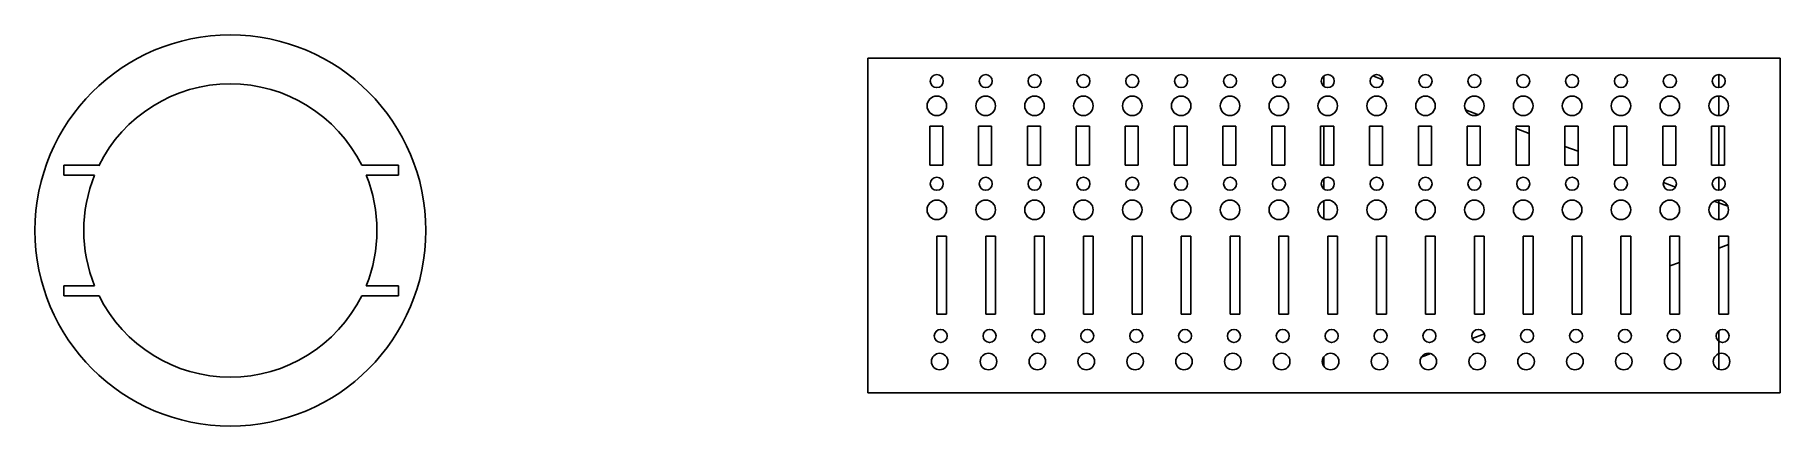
# Model space of a CAD drawing. Header units: millimetres. Extents: x -60 to 476, y -60 to 60.
import ezdxf

# ---------------------------------------------------------------- set-up
doc = ezdxf.new("R2010")
doc.units = ezdxf.units.MM
doc.linetypes.add('CENTERX2', pattern=[20.32, 12.7, -2.54, 2.54, -2.54])

msp = doc.modelspace()

# ---------------------------------------------------------------- linework, layer by layer
at = {"color": 7, "linetype": 'Continuous'}
for p, q in [((195.67, 52.91), (475.67, 52.91)), ((195.67, 52.91), (195.67, -49.81)), ((475.67, 52.91), (475.67, -49.81)), ((214.65, 32), (214.65, 20)), ((214.65, 32), (218.65, 32)), ((218.65, 32), (218.65, 20)), ((229.65, 32), (229.65, 20)), ((229.65, 32), (233.65, 32)), ((233.65, 32), (233.65, 20)), ((244.65, 32), (244.65, 20)), ((244.65, 32), (248.65, 32)), ((248.65, 32), (248.65, 20)), ((259.65, 32), (259.65, 20)), ((259.65, 32), (263.65, 32)), ((263.65, 32), (263.65, 20)), ((274.65, 32), (274.65, 20)), ((274.65, 32), (278.65, 32)), ((278.65, 32), (278.65, 20)), ((289.65, 32), (289.65, 20)), ((289.65, 32), (293.65, 32)), ((293.65, 32), (293.65, 20)), ((304.65, 32), (304.65, 20)), ((304.65, 32), (308.65, 32)), ((308.65, 32), (308.65, 20)), ((319.65, 32), (319.65, 20)), ((319.65, 32), (323.65, 32)), ((323.65, 32), (323.65, 20)), ((334.65, 32), (334.65, 20)), ((334.65, 32), (338.65, 32)), ((338.65, 32), (338.65, 20)), ((349.65, 32), (349.65, 20)), ((349.65, 32), (353.65, 32)), ((353.65, 32), (353.65, 20)), ((364.65, 32), (364.65, 20)), ((364.65, 32), (368.65, 32)), ((368.65, 32), (368.65, 20)), ((379.65, 32), (379.65, 20)), ((379.65, 32), (383.65, 32)), ((383.65, 32), (383.65, 20)), ((394.65, 32), (394.65, 20)), ((394.65, 32), (398.65, 32)), ((398.65, 32), (398.65, 20)), ((409.65, 32), (409.65, 20)), ((409.65, 32), (413.65, 32)), ((413.65, 32), (413.65, 20)), ((424.65, 32), (424.65, 20)), ((424.65, 32), (428.65, 32)), ((428.65, 32), (428.65, 20)), ((439.65, 32), (439.65, 20)), ((439.65, 32), (443.65, 32)), ((443.65, 32), (443.65, 20)), ((454.65, 32), (458.65, 32)), ((454.65, 32), (454.65, 20)), ((458.65, 32), (458.65, 20)), ((-51.15, 20), (-40.39, 20)), ((-51.15, 20), (-51.15, 17)), ((-51.15, 17), (-41.67, 17)), ((-40.39, 20), (-40.39, 19.84)), ((40.31, 20), (51.56, 20)), ((41.67, 17), (51.56, 17)), ((51.56, 20), (51.56, 17)), ((214.65, 20), (218.65, 20)), ((229.65, 20), (233.65, 20)), ((244.65, 20), (248.65, 20)), ((259.65, 20), (263.65, 20)), ((274.65, 20), (278.65, 20)), ((289.65, 20), (293.65, 20)), ((304.65, 20), (308.65, 20)), ((319.65, 20), (323.65, 20)), ((334.65, 20), (338.65, 20)), ((349.65, 20), (353.65, 20)), ((364.65, 20), (368.65, 20)), ((379.65, 20), (383.65, 20)), ((394.65, 20), (398.65, 20)), ((409.65, 20), (413.65, 20)), ((424.65, 20), (428.65, 20)), ((439.65, 20), (443.65, 20)), ((454.65, 20), (458.65, 20)), ((216.83, -1.73), (216.83, -25.63)), ((216.83, -1.73), (219.83, -1.73)), ((219.83, -1.73), (219.83, -25.63)), ((231.83, -1.73), (231.83, -25.63)), ((231.83, -1.73), (234.83, -1.73)), ((234.83, -1.73), (234.83, -25.63)), ((246.83, -1.73), (246.83, -25.63)), ((246.83, -1.73), (249.83, -1.73)), ((249.83, -1.73), (249.83, -25.63)), ((261.83, -1.73), (261.83, -25.63)), ((261.83, -1.73), (264.83, -1.73)), ((264.83, -1.73), (264.83, -25.63)), ((276.83, -1.73), (276.83, -25.63)), ((276.83, -1.73), (279.83, -1.73)), ((279.83, -1.73), (279.83, -25.63)), ((291.83, -1.73), (291.83, -25.63)), ((291.83, -1.73), (294.83, -1.73)), ((294.83, -1.73), (294.83, -25.63)), ((306.83, -1.73), (306.83, -25.63)), ((306.83, -1.73), (309.83, -1.73)), ((309.83, -1.73), (309.83, -25.63)), ((321.83, -1.73), (321.83, -25.63)), ((321.83, -1.73), (324.83, -1.73)), ((324.83, -1.73), (324.83, -25.63)), ((336.83, -1.73), (336.83, -25.63)), ((336.83, -1.73), (339.83, -1.73)), ((339.83, -1.73), (339.83, -25.63)), ((351.83, -1.73), (351.83, -25.63)), ((351.83, -1.73), (354.83, -1.73)), ((354.83, -1.73), (354.83, -25.63)), ((366.83, -1.73), (366.83, -25.63)), ((366.83, -1.73), (369.83, -1.73)), ((369.83, -1.73), (369.83, -25.63)), ((381.83, -1.73), (381.83, -25.63)), ((381.83, -1.73), (384.83, -1.73)), ((384.83, -1.73), (384.83, -25.63)), ((396.83, -1.73), (396.83, -25.63)), ((396.83, -1.73), (399.83, -1.73)), ((399.83, -1.73), (399.83, -25.63)), ((411.83, -1.73), (411.83, -25.63)), ((411.83, -1.73), (414.83, -1.73)), ((414.83, -1.73), (414.83, -25.63)), ((426.83, -1.73), (426.83, -25.63)), ((426.83, -1.73), (429.83, -1.73)), ((429.83, -1.73), (429.83, -25.63)), ((441.83, -1.73), (441.83, -25.63)), ((441.83, -1.73), (444.83, -1.73)), ((444.83, -1.73), (444.83, -25.63)), ((456.83, -1.73), (459.83, -1.73)), ((456.83, -1.73), (456.83, -25.63)), ((459.83, -1.73), (459.83, -25.63)), ((-41.67, -17), (-51.15, -17)), ((-51.15, -20), (-51.15, -17)), ((-40.31, -20), (-51.15, -20)), ((40.31, -20), (51.56, -20)), ((41.67, -17), (51.56, -17)), ((51.56, -20), (51.56, -17)), ((216.83, -25.63), (219.83, -25.63)), ((231.83, -25.63), (234.83, -25.63)), ((246.83, -25.63), (249.83, -25.63)), ((261.83, -25.63), (264.83, -25.63)), ((276.83, -25.63), (279.83, -25.63)), ((291.83, -25.63), (294.83, -25.63)), ((306.83, -25.63), (309.83, -25.63)), ((321.83, -25.63), (324.83, -25.63)), ((336.83, -25.63), (339.83, -25.63)), ((351.83, -25.63), (354.83, -25.63)), ((366.83, -25.63), (369.83, -25.63)), ((381.83, -25.63), (384.83, -25.63)), ((396.83, -25.63), (399.83, -25.63)), ((411.83, -25.63), (414.83, -25.63)), ((426.83, -25.63), (429.83, -25.63)), ((441.83, -25.63), (444.83, -25.63)), ((456.83, -25.63), (459.83, -25.63)), ((195.67, -49.81), (475.67, -49.81))]:
    msp.add_line(p, q, dxfattribs=at)
at = {"color": 7, "linetype": 'CENTERX2'}
for p, q in [((335.67, 44.2), (335.67, 47.46)), ((350.62, 47.42), (353.78, 46.26)), ((456.83, 47.83), (456.83, 43.83)), ((456.83, 41.24), (456.83, 35.24)), ((379.11, 36.97), (383.08, 35.51)), ((335.67, 20), (335.67, 32)), ((394.65, 31.27), (398.65, 29.8)), ((456.83, 32), (456.83, 20)), ((409.65, 25.77), (413.65, 24.3)), ((-40.31, 20), (-51.15, 20)), ((51.56, 20), (40.31, 20)), ((424.65, 20.26), (425.37, 20)), ((456.83, 16.33), (456.83, 12.33)), ((335.67, 12.7), (335.67, 15.96)), ((439.86, 14.68), (443.56, 13.33)), ((335.67, 3.59), (335.67, 9.12)), ((455.39, 8.99), (459.63, 7.43)), ((456.83, 9.35), (456.83, 3.35)), ((456.83, -1.73), (456.83, -25.63)), ((459.83, -4.27), (456.83, -5.37)), ((444.83, -9.77), (441.83, -10.87)), ((-51.15, -20), (-40.31, -20)), ((40.31, -20), (51.56, -20)), ((384.94, -31.74), (381.18, -33.12)), ((456.83, -30.76), (456.83, -42.59)), ((335.67, -41.73), (335.67, -38.67)), ((368.47, -37.78), (365.55, -38.85))]:
    msp.add_line(p, q, dxfattribs=at)
at = {"color": 7, "linetype": 'Continuous'}
for centre, radius in [((0, 0), 60), ((216.83, 45.83), 2), ((231.83, 45.83), 2), ((246.83, 45.83), 2), ((261.83, 45.83), 2), ((276.83, 45.83), 2), ((291.83, 45.83), 2), ((306.83, 45.83), 2), ((321.83, 45.83), 2), ((336.83, 45.83), 2), ((351.83, 45.83), 2), ((366.83, 45.83), 2), ((381.83, 45.83), 2), ((396.83, 45.83), 2), ((411.83, 45.83), 2), ((426.83, 45.83), 2), ((441.83, 45.83), 2), ((456.83, 45.83), 2), ((216.83, 38.24), 3), ((231.83, 38.24), 3), ((246.83, 38.24), 3), ((261.83, 38.24), 3), ((276.83, 38.24), 3), ((291.83, 38.24), 3), ((306.83, 38.24), 3), ((321.83, 38.24), 3), ((336.83, 38.24), 3), ((351.83, 38.24), 3), ((366.83, 38.24), 3), ((381.83, 38.24), 3), ((396.83, 38.24), 3), ((411.83, 38.24), 3), ((426.83, 38.24), 3), ((441.83, 38.24), 3), ((456.83, 38.24), 3), ((216.83, 14.33), 2), ((231.83, 14.33), 2), ((246.83, 14.33), 2), ((261.83, 14.33), 2), ((276.83, 14.33), 2), ((291.83, 14.33), 2), ((306.83, 14.33), 2), ((321.83, 14.33), 2), ((336.83, 14.33), 2), ((351.83, 14.33), 2), ((366.83, 14.33), 2), ((381.83, 14.33), 2), ((396.83, 14.33), 2), ((411.83, 14.33), 2), ((426.83, 14.33), 2), ((441.83, 14.33), 2), ((456.83, 14.33), 2), ((216.83, 6.35), 3), ((231.83, 6.35), 3), ((246.83, 6.35), 3), ((261.83, 6.35), 3), ((276.83, 6.35), 3), ((291.83, 6.35), 3), ((306.83, 6.35), 3), ((321.83, 6.35), 3), ((336.83, 6.35), 3), ((351.83, 6.35), 3), ((366.83, 6.35), 3), ((381.83, 6.35), 3), ((396.83, 6.35), 3), ((411.83, 6.35), 3), ((426.83, 6.35), 3), ((441.83, 6.35), 3), ((456.83, 6.35), 3), ((218.03, -32.36), 2), ((233.03, -32.36), 2), ((248.03, -32.36), 2), ((263.03, -32.36), 2), ((278.03, -32.36), 2), ((293.03, -32.36), 2), ((308.03, -32.36), 2), ((323.03, -32.36), 2), ((338.03, -32.36), 2), ((353.03, -32.36), 2), ((368.03, -32.36), 2), ((383.03, -32.36), 2), ((398.03, -32.36), 2), ((413.03, -32.36), 2), ((428.03, -32.36), 2), ((443.03, -32.36), 2), ((458.03, -32.36), 2), ((217.7, -40.2), 2.54), ((232.7, -40.2), 2.54), ((247.7, -40.2), 2.54), ((262.7, -40.2), 2.54), ((277.7, -40.2), 2.54), ((292.7, -40.2), 2.54), ((307.7, -40.2), 2.54), ((322.7, -40.2), 2.54), ((337.7, -40.2), 2.54), ((352.7, -40.2), 2.54), ((367.7, -40.2), 2.54), ((382.7, -40.2), 2.54), ((397.7, -40.2), 2.54), ((412.7, -40.2), 2.54), ((427.7, -40.2), 2.54), ((442.7, -40.2), 2.54), ((457.7, -40.2), 2.54)]:
    msp.add_circle(centre, radius, dxfattribs=at)
for start, end in [(26.3878, 153.8406), (157.8039, 202.1961), (337.8039, 22.1961), (206.3878, 333.6122)]:
    msp.add_arc((0, 0), 45, start, end, dxfattribs=at)

doc.saveas('drawing.dxf')
